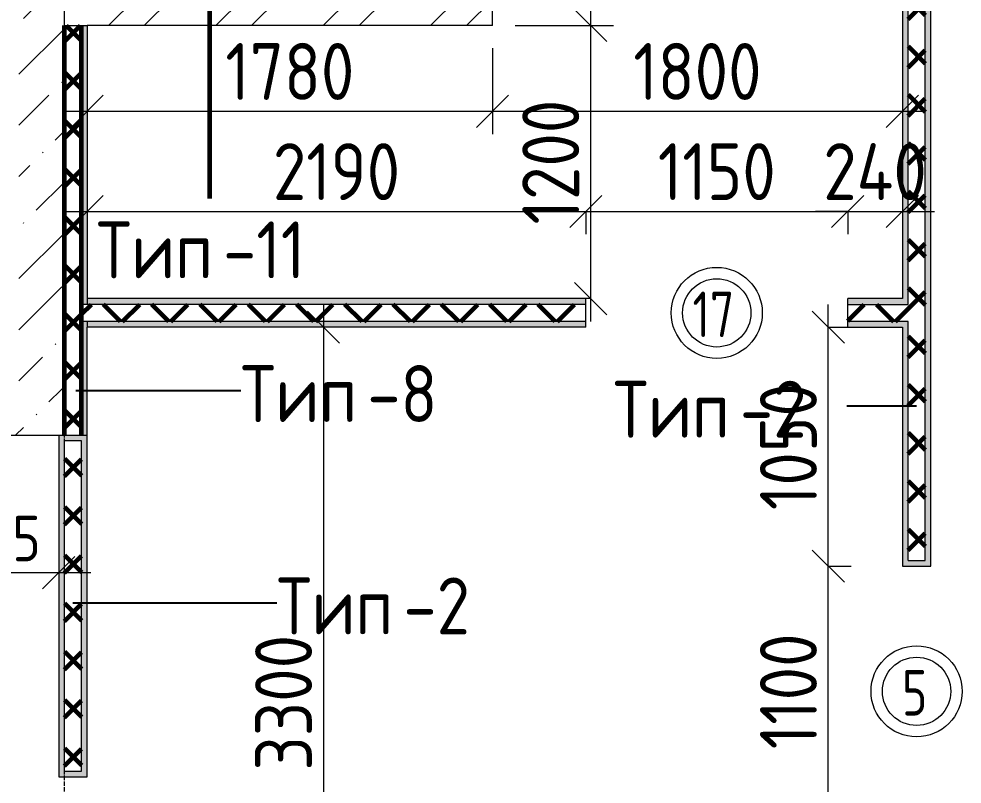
# Model space of a CAD drawing. Header units: millimetres. Extents: x -60946 to 138510, y -262288 to 24501.
# Drawn here: x 50684 to 54826, y -43892 to -40531 of the extents above; entities that cross this region are included whole.
import ezdxf

# ---------------------------------------------------------------- set-up
doc = ezdxf.new("R2010")
doc.units = ezdxf.units.MM
doc.linetypes.add('ADSK_Линия сетки', pattern=[25, 20, -2.5, 0, -2.5])
for name, color, linetype, lineweight in [('0) 1 вып перегородка', 7, 'Continuous', 60), ('2)Тип-2', 3, 'Continuous', 60), ('2)Тип-8', 40, 'Continuous', 60), ('Марки дверей', 7, 'Continuous', 20), ('Оси', 7, 'Continuous', 9), ('Размеры', 7, 'Continuous', 9), ('Стены внутренние', 7, 'Continuous', 18), ('Стены наружные', 7, 'Continuous', 18), ('Стены несущие', 7, 'Continuous', 30), ('Стены штриховка', 7, 'Continuous', 9)]:
    doc.layers.add(name, color=color, linetype=linetype, lineweight=lineweight)
doc.styles.add('GOST Common_2', font='', dxfattribs={"width": 0.9, "height": 250})
doc.styles.add('GOST Common_3', font='', dxfattribs={"width": 0.9, "height": 200})
doc.styles.add('GOST Common_B', font='', dxfattribs={"width": 0.8, "height": 200})
doc.styles.get('GOST Common_2').set_extended_font_data('GOST Common')
doc.styles.get('GOST Common_3').set_extended_font_data('GOST Common')
doc.styles.get('GOST Common_B').set_extended_font_data('GOST Common', bold=True)
doc.dimstyles.new('ADSK_Основной_2_0_2', dxfattribs={"dimscale": 304.8, "dimtxt": 201.142999, "dimasz": 0.463911, "dimexe": 0.328084, "dimexo": 0.328084, "dimgap": 0.164042, "dimtad": 1, "dimdec": 3, "dimrnd": 0.001, "dimdsep": 46, "dimtxsty": 'GOST Common_3', "dimblk1": 'OBLIQUE', "dimblk2": 'OBLIQUE', "dimsah": 1, "dimcen": 0.09, "dimdle": 0.328084, "dimazin": 2, "dimtfac": 1, "dimtdec": 4, "dimtix": 1, "dimtmove": 0, "dimatfit": 3, "dimfxl": 1, "dimtvp": 1, "dimtolj": 1, "dimtzin": 0, "dimlwd": 20, "dimlwe": 20, "dimarcsym": 2})
doc.dimstyles.new('ADSK_Основной_2_0_3', dxfattribs={"dimscale": 304.8, "dimtxt": 201.142999, "dimasz": 0.463911, "dimexe": 0.328084, "dimexo": 0.328084, "dimgap": 0.164042, "dimtad": 1, "dimdec": 3, "dimrnd": 0.001, "dimdsep": 46, "dimtxsty": 'GOST Common_2', "dimblk1": 'OBLIQUE', "dimblk2": 'OBLIQUE', "dimsah": 1, "dimcen": 0.09, "dimdle": 0.328084, "dimazin": 2, "dimtfac": 1, "dimtdec": 4, "dimtix": 1, "dimtmove": 0, "dimatfit": 3, "dimfxl": 1, "dimtvp": 1, "dimtolj": 1, "dimtzin": 0, "dimlwd": 20, "dimlwe": 20, "dimarcsym": 2})
pattern_1 = [(45, (1283.93, -48864.63), (84.18955, 308.69595), [396.875, -79.375, 3.353, -76.022])]
pattern_2 = [(45, (1283.93, -48864.63), (-106.066, 106.066), []), (135, (1283.93, -48864.63), (-106.066, -106.066), [])]

# ---------------------------------------------------------------- blocks, each defined once
blk = doc.blocks.new('М_двери1 - Марка экземпляра 2-3719212-Кладочный план 1-го этажа')
at = {"layer": 'Марки дверей'}
for radius in [2, 1.5]:
    blk.add_circle((0, 0), radius, dxfattribs=at)
blk = doc.blocks.new('_Oblique')
at = {"color": 0, "linetype": 'ByBlock', "lineweight": -2}
blk.add_line((-0.5, -0.5), (0.5, 0.5), dxfattribs=at)
blk = doc.blocks.new('*D3868')
at = {"layer": 'Defpoints', "color": 0, "transparency": 16777216}
for p in [(50333.9, -42381.7), (50858.9, -42863.4), (50858.9, -42963.3)]:
    blk.add_point(p, dxfattribs=at)
at = {"layer": 'Размеры', "color": 0, "lineweight": 20, "transparency": 16777216}
for p, q in [((50333.9, -42481.7), (50333.9, -43063.3)), ((50333.9, -42963.3), (50192.5, -42963.3)), ((50333.9, -42963.3), (50858.9, -42963.3)), ((50858.9, -42963.3), (51000.3, -42963.3)), ((50858.9, -42963.4), (50858.9, -43063.3))]:
    blk.add_line(p, q, dxfattribs=at)
at = {"layer": 'Размеры', "color": 0, "lineweight": 20, "transparency": 16777216, "xscale": 141.4, "yscale": 141.4, "zscale": 141.4}
blk.add_blockref('_Oblique', (50333.9, -42963.3), dxfattribs=at)
at = {"layer": 'Размеры', "color": 0, "lineweight": 20, "transparency": 16777216, "xscale": 141.4, "yscale": 141.4, "zscale": 141.4, "rotation": 180}
blk.add_blockref('_Oblique', (50858.9, -42963.3), dxfattribs=at)
at = {"layer": 'Размеры', "color": 0, "lineweight": 9, "transparency": 16777216, "insert": (50596.4, -42813.3), "char_height": 200, "width": 454.106, "attachment_point": 5, "style": 'GOST Common_3'}
blk.add_mtext('\\A1;525', dxfattribs=at)
blk = doc.blocks.new('*D3887')
at = {"layer": 'Defpoints', "color": 0, "transparency": 16777216}
for p in [(54138.6, -42934.7), (54238.6, -42934.7), (54138.6, -44034.7)]:
    blk.add_point(p, dxfattribs=at)
at = {"layer": 'Размеры', "color": 0, "lineweight": 20, "transparency": 16777216}
for p, q in [((54238.6, -44134.7), (54238.6, -42834.7)), ((54238.6, -42934.7), (54338.6, -42934.7)), ((54238.6, -44034.7), (54338.6, -44034.7))]:
    blk.add_line(p, q, dxfattribs=at)
at = {"layer": 'Размеры', "color": 0, "lineweight": 20, "transparency": 16777216, "xscale": 141.4, "yscale": 141.4, "zscale": 141.4}
for p, rotation in [((54238.6, -42934.7), 90), ((54238.6, -44034.7), 270)]:
    blk.add_blockref('_Oblique', p, dxfattribs=dict(at, rotation=rotation))
at = {"layer": 'Размеры', "color": 0, "lineweight": 9, "transparency": 16777216, "insert": (54063.6, -43484.7), "char_height": 250, "width": 515.472, "attachment_point": 5, "rotation": 90, "style": 'GOST Common_2'}
blk.add_mtext('\\A1;1100', dxfattribs=at)
blk = doc.blocks.new('*D3888')
at = {"layer": 'Defpoints', "color": 0, "transparency": 16777216}
for p in [(54138.6, -41884.7), (54238.6, -41884.7), (54138.6, -42934.7)]:
    blk.add_point(p, dxfattribs=at)
at = {"layer": 'Размеры', "color": 0, "lineweight": 20, "transparency": 16777216}
for p, q in [((54238.6, -43034.7), (54238.6, -41784.7)), ((54238.6, -41884.7), (54338.6, -41884.7)), ((54238.6, -42934.7), (54338.6, -42934.7))]:
    blk.add_line(p, q, dxfattribs=at)
at = {"layer": 'Размеры', "color": 0, "lineweight": 20, "transparency": 16777216, "xscale": 141.4, "yscale": 141.4, "zscale": 141.4}
for p, rotation in [((54238.6, -41884.7), 90), ((54238.6, -42934.7), 270)]:
    blk.add_blockref('_Oblique', p, dxfattribs=dict(at, rotation=rotation))
at = {"layer": 'Размеры', "color": 0, "lineweight": 9, "transparency": 16777216, "insert": (54063.6, -42409.7), "char_height": 250, "width": 560.473, "attachment_point": 5, "rotation": 90, "style": 'GOST Common_2'}
blk.add_mtext('\\A1;1050', dxfattribs=at)
blk = doc.blocks.new('*D3889')
at = {"layer": 'Defpoints', "color": 0, "transparency": 16777216}
for p in [(52121.4, -41884.7), (51558.9, -45184.7), (52021.5, -45184.7)]:
    blk.add_point(p, dxfattribs=at)
at = {"layer": 'Размеры', "color": 0, "lineweight": 20, "transparency": 16777216}
for p, q in [((52021.5, -41784.7), (52021.5, -45284.7)), ((52021.4, -41884.7), (51921.5, -41884.7)), ((51658.9, -45184.7), (52121.5, -45184.7))]:
    blk.add_line(p, q, dxfattribs=at)
at = {"layer": 'Размеры', "color": 0, "lineweight": 20, "transparency": 16777216, "xscale": 141.4, "yscale": 141.4, "zscale": 141.4}
for p, rotation in [((52021.5, -41884.7), 90), ((52021.5, -45184.7), 270)]:
    blk.add_blockref('_Oblique', p, dxfattribs=dict(at, rotation=rotation))
at = {"layer": 'Размеры', "color": 0, "lineweight": 9, "transparency": 16777216, "insert": (51846.5, -43534.7), "char_height": 250, "width": 605.475, "attachment_point": 5, "rotation": 90, "style": 'GOST Common_2'}
blk.add_mtext('\\A1;3300', dxfattribs=at)
blk = doc.blocks.new('*D3891')
at = {"layer": 'Defpoints', "color": 0, "transparency": 16777216}
for p in [(50983.9, -41276.9), (53173.9, -41276.9), (53173.9, -41376.8)]:
    blk.add_point(p, dxfattribs=at)
at = {"layer": 'Размеры', "color": 0, "lineweight": 20, "transparency": 16777216}
for p, q in [((50883.9, -41376.8), (53273.9, -41376.8)), ((50983.9, -41376.9), (50983.9, -41476.8)), ((53173.9, -41376.9), (53173.9, -41476.8))]:
    blk.add_line(p, q, dxfattribs=at)
at = {"layer": 'Размеры', "color": 0, "lineweight": 20, "transparency": 16777216, "xscale": 141.4, "yscale": 141.4, "zscale": 141.4, "rotation": 180}
blk.add_blockref('_Oblique', (50983.9, -41376.8), dxfattribs=at)
at = {"layer": 'Размеры', "color": 0, "lineweight": 20, "transparency": 16777216, "xscale": 141.4, "yscale": 141.4, "zscale": 141.4}
blk.add_blockref('_Oblique', (53173.9, -41376.8), dxfattribs=at)
at = {"layer": 'Размеры', "color": 0, "lineweight": 9, "transparency": 16777216, "insert": (52078.9, -41201.8), "char_height": 250, "width": 560.473, "attachment_point": 5, "style": 'GOST Common_2'}
blk.add_mtext('\\A1;2190', dxfattribs=at)
blk = doc.blocks.new('*D3892')
at = {"layer": 'Defpoints', "color": 0, "transparency": 16777216}
for p in [(53173.9, -41276.9), (54323.9, -41276.9), (54323.9, -41376.8)]:
    blk.add_point(p, dxfattribs=at)
at = {"layer": 'Размеры', "color": 0, "lineweight": 20, "transparency": 16777216}
for p, q in [((53073.9, -41376.8), (54423.9, -41376.8)), ((53173.9, -41376.9), (53173.9, -41476.8)), ((54323.9, -41376.9), (54323.9, -41476.8))]:
    blk.add_line(p, q, dxfattribs=at)
at = {"layer": 'Размеры', "color": 0, "lineweight": 20, "transparency": 16777216, "xscale": 141.4, "yscale": 141.4, "zscale": 141.4, "rotation": 180}
blk.add_blockref('_Oblique', (53173.9, -41376.8), dxfattribs=at)
at = {"layer": 'Размеры', "color": 0, "lineweight": 20, "transparency": 16777216, "xscale": 141.4, "yscale": 141.4, "zscale": 141.4}
blk.add_blockref('_Oblique', (54323.9, -41376.8), dxfattribs=at)
at = {"layer": 'Размеры', "color": 0, "lineweight": 9, "transparency": 16777216, "insert": (53748.9, -41201.8), "char_height": 250, "width": 515.472, "attachment_point": 5, "style": 'GOST Common_2'}
blk.add_mtext('\\A1;1150', dxfattribs=at)
blk = doc.blocks.new('*D3893')
at = {"layer": 'Defpoints', "color": 0, "transparency": 16777216}
for p in [(54323.9, -41276.9), (54563.9, -41276.9), (54563.9, -41376.8)]:
    blk.add_point(p, dxfattribs=at)
at = {"layer": 'Размеры', "color": 0, "lineweight": 20, "transparency": 16777216}
for p, q in [((54323.9, -41376.8), (54182.5, -41376.8)), ((54323.9, -41376.8), (54563.9, -41376.8)), ((54323.9, -41376.9), (54323.9, -41476.8)), ((54563.9, -41376.8), (54705.3, -41376.8)), ((54563.9, -41376.9), (54563.9, -41476.8))]:
    blk.add_line(p, q, dxfattribs=at)
at = {"layer": 'Размеры', "color": 0, "lineweight": 20, "transparency": 16777216, "xscale": 141.4, "yscale": 141.4, "zscale": 141.4}
blk.add_blockref('_Oblique', (54323.9, -41376.8), dxfattribs=at)
at = {"layer": 'Размеры', "color": 0, "lineweight": 20, "transparency": 16777216, "xscale": 141.4, "yscale": 141.4, "zscale": 141.4, "rotation": 180}
blk.add_blockref('_Oblique', (54563.9, -41376.8), dxfattribs=at)
at = {"layer": 'Размеры', "color": 0, "lineweight": 9, "transparency": 16777216, "insert": (54443.9, -41201.8), "char_height": 250, "width": 474.561, "attachment_point": 5, "style": 'GOST Common_2'}
blk.add_mtext('\\A1;240', dxfattribs=at)
blk = doc.blocks.new('*D3894')
at = {"layer": 'Defpoints', "color": 0, "transparency": 16777216}
for p in [(52763.9, -40559.7), (50983.9, -40836.7), (52763.9, -40936.7)]:
    blk.add_point(p, dxfattribs=at)
at = {"layer": 'Размеры', "color": 0, "lineweight": 20, "transparency": 16777216}
for p, q in [((52763.9, -40659.7), (52763.9, -41036.7)), ((50883.9, -40936.7), (52863.9, -40936.7)), ((50983.9, -40936.7), (50983.9, -41036.7))]:
    blk.add_line(p, q, dxfattribs=at)
at = {"layer": 'Размеры', "color": 0, "lineweight": 20, "transparency": 16777216, "xscale": 141.4, "yscale": 141.4, "zscale": 141.4, "rotation": 180}
blk.add_blockref('_Oblique', (50983.9, -40936.7), dxfattribs=at)
at = {"layer": 'Размеры', "color": 0, "lineweight": 20, "transparency": 16777216, "xscale": 141.4, "yscale": 141.4, "zscale": 141.4}
blk.add_blockref('_Oblique', (52763.9, -40936.7), dxfattribs=at)
at = {"layer": 'Размеры', "color": 0, "lineweight": 9, "transparency": 16777216, "insert": (51873.9, -40761.7), "char_height": 250, "width": 560.473, "attachment_point": 5, "style": 'GOST Common_2'}
blk.add_mtext('\\A1;1780', dxfattribs=at)
blk = doc.blocks.new('*D3895')
at = {"layer": 'Defpoints', "color": 0, "transparency": 16777216}
for p in [(52763.9, -40559.7), (54563.9, -40836.7), (54563.9, -40936.7)]:
    blk.add_point(p, dxfattribs=at)
at = {"layer": 'Размеры', "color": 0, "lineweight": 20, "transparency": 16777216}
for p, q in [((52763.9, -40659.7), (52763.9, -41036.7)), ((52663.9, -40936.7), (54663.9, -40936.7)), ((54563.9, -40936.7), (54563.9, -41036.7))]:
    blk.add_line(p, q, dxfattribs=at)
at = {"layer": 'Размеры', "color": 0, "lineweight": 20, "transparency": 16777216, "xscale": 141.4, "yscale": 141.4, "zscale": 141.4, "rotation": 180}
blk.add_blockref('_Oblique', (52763.9, -40936.7), dxfattribs=at)
at = {"layer": 'Размеры', "color": 0, "lineweight": 20, "transparency": 16777216, "xscale": 141.4, "yscale": 141.4, "zscale": 141.4}
blk.add_blockref('_Oblique', (54563.9, -40936.7), dxfattribs=at)
at = {"layer": 'Размеры', "color": 0, "lineweight": 9, "transparency": 16777216, "insert": (53663.9, -40761.7), "char_height": 250, "width": 560.473, "attachment_point": 5, "style": 'GOST Common_2'}
blk.add_mtext('\\A1;1800', dxfattribs=at)
blk = doc.blocks.new('*D3896')
at = {"layer": 'Defpoints', "color": 0, "transparency": 16777216}
for p in [(53294.7, -39509.7), (52763.9, -40559.7), (53194.7, -40559.7)]:
    blk.add_point(p, dxfattribs=at)
at = {"layer": 'Размеры', "color": 0, "lineweight": 20, "transparency": 16777216}
for p, q in [((53194.7, -39409.7), (53194.7, -40659.7)), ((53194.7, -39509.7), (53094.7, -39509.7)), ((52863.9, -40559.7), (53294.7, -40559.7))]:
    blk.add_line(p, q, dxfattribs=at)
at = {"layer": 'Размеры', "color": 0, "lineweight": 20, "transparency": 16777216, "xscale": 141.4, "yscale": 141.4, "zscale": 141.4}
for p, rotation in [((53194.7, -39509.7), 90), ((53194.7, -40559.7), 270)]:
    blk.add_blockref('_Oblique', p, dxfattribs=dict(at, rotation=rotation))
at = {"layer": 'Размеры', "color": 0, "lineweight": 9, "transparency": 16777216, "insert": (53019.7, -40034.7), "char_height": 250, "width": 560.473, "attachment_point": 5, "rotation": 90, "style": 'GOST Common_2'}
blk.add_mtext('\\A1;1050', dxfattribs=at)
blk = doc.blocks.new('*D3897')
at = {"layer": 'Defpoints', "color": 0, "transparency": 16777216}
for p in [(52763.9, -40559.7), (53194.7, -41759.7), (53294.7, -41759.7)]:
    blk.add_point(p, dxfattribs=at)
at = {"layer": 'Размеры', "color": 0, "lineweight": 20, "transparency": 16777216}
for p, q in [((53194.7, -40459.7), (53194.7, -41859.7)), ((52863.9, -40559.7), (53294.7, -40559.7)), ((53194.7, -41759.7), (53094.7, -41759.7))]:
    blk.add_line(p, q, dxfattribs=at)
at = {"layer": 'Размеры', "color": 0, "lineweight": 20, "transparency": 16777216, "xscale": 141.4, "yscale": 141.4, "zscale": 141.4}
for p, rotation in [((53194.7, -40559.7), 90), ((53194.7, -41759.7), 270)]:
    blk.add_blockref('_Oblique', p, dxfattribs=dict(at, rotation=rotation))
at = {"layer": 'Размеры', "color": 0, "lineweight": 9, "transparency": 16777216, "insert": (53019.7, -41159.7), "char_height": 250, "width": 560.473, "attachment_point": 5, "rotation": 90, "style": 'GOST Common_2'}
blk.add_mtext('\\A1;1200', dxfattribs=at)

msp = doc.modelspace()

# ---------------------------------------------------------------- hatches: boundary and pattern name
at = {"layer": '2)Тип-2'}
h = msp.add_hatch(color=256, dxfattribs=at)
h.paths.add_polyline_path([(54688.9343, -46134.6624), (54688.9343, -44034.6624), (54563.9343, -44034.6624), (54563.9343, -44059.6624), (54663.9343, -44059.6624), (54663.9343, -46134.6624)])
h.paths.add_polyline_path([(54563.9343, -42934.6624), (54688.9343, -42934.6624), (54688.9343, -39509.6624), (54663.9343, -39509.6624), (54663.9343, -42909.6624), (54563.9343, -42909.6624)])
h = msp.add_hatch(color=256, dxfattribs=at)
h.paths.add_polyline_path([(54563.9343, -46134.6624), (54588.9343, -46134.6624), (54588.9343, -44059.6624), (54563.9343, -44059.6624)])
h.paths.add_polyline_path([(54588.9343, -42909.6624), (54588.9343, -41859.6624), (54563.9343, -41859.6624), (54563.9343, -42909.6624)])
h.paths.add_polyline_path([(54588.9343, -41784.6624), (54588.9343, -39509.6624), (54563.9343, -39509.6624), (54563.9343, -41784.6624)])
h = msp.add_hatch(dxfattribs=at)
h.set_pattern_fill('FP_4', color=256, style=0, pattern_type=2)
h.set_pattern_definition(pattern_2)
h.paths.add_polyline_path([(54588.9343, -46159.6624), (54663.9343, -46159.6624), (54663.9343, -44059.6624), (54588.9343, -44059.6624), (54588.9343, -46134.6624)])
h.paths.add_polyline_path([(54663.9343, -42909.6624), (54663.9343, -39509.6624), (54588.9343, -39509.6624), (54588.9343, -42909.6624)])
h = msp.add_hatch(dxfattribs=at)
h.set_pattern_fill('FP_4', color=256, style=0, pattern_type=2)
h.set_pattern_definition(pattern_2)
h.paths.add_polyline_path([(53173.9343, -41859.6624), (53173.9343, -41784.6624), (50958.9343, -41784.6624), (50958.9343, -41859.6624), (52494.8248, -41859.6624)])
h.paths.add_polyline_path([(54588.9343, -41859.6624), (54588.9343, -41784.6624), (54323.9343, -41784.6624), (54323.9343, -41859.6624), (54563.9343, -41859.6624)])
h = msp.add_hatch(color=256, dxfattribs=at)
h.paths.add_polyline_path([(53173.9343, -41784.6624), (53173.9343, -41759.6624), (50983.9343, -41759.6624), (50983.9343, -41784.6624), (52494.8248, -41784.6624)])
h.paths.add_polyline_path([(54323.9343, -41784.6624), (54563.9343, -41784.6624), (54563.9343, -41759.6624), (54323.9343, -41759.6624)])
h = msp.add_hatch(color=256, dxfattribs=at)
h.paths.add_polyline_path([(54323.9343, -41884.6624), (54563.9343, -41884.6624), (54563.9343, -41859.6624), (54323.9343, -41859.6624)])
h.paths.add_polyline_path([(50983.9343, -41884.6624), (53173.9343, -41884.6624), (53173.9343, -41859.6624), (50983.9343, -41859.6624)])
h = msp.add_hatch(color=256, dxfattribs=at)
h.paths.add_polyline_path([(50958.9343, -45209.6624), (50983.9343, -45209.6624), (50983.9343, -44959.6624), (50858.9343, -44959.6624), (50858.9343, -44984.6624), (50958.9343, -44984.6624), (50958.9343, -45184.6624)])
h.paths.add_polyline_path([(50983.9343, -43859.6624), (50983.9343, -42359.6624), (50883.9343, -42359.6624), (50883.9343, -42384.6624), (50958.9343, -42384.6624), (50958.9343, -43834.6624), (50858.9343, -43834.6624), (50858.9343, -43859.6624)])
h = msp.add_hatch(color=256, dxfattribs=at)
h.paths.add_polyline_path([(50858.9343, -45209.6624), (50883.9343, -45209.6624), (50883.9343, -44984.6624), (50858.9343, -44984.6624), (50858.9343, -45184.6624)])
h.paths.add_polyline_path([(50858.9343, -43834.6624), (50883.9343, -43834.6624), (50883.9343, -42359.6624), (50858.9343, -42359.6624), (50858.9343, -43549.7783)])
h = msp.add_hatch(dxfattribs=at)
h.set_pattern_fill('FP_4', color=256, style=0, pattern_type=2)
h.set_pattern_definition(pattern_2)
h.paths.add_polyline_path([(50883.9343, -45209.6624), (50958.9343, -45209.6624), (50958.9343, -44984.6624), (50883.9343, -44984.6624), (50883.9343, -45184.6624)])
h.paths.add_polyline_path([(50958.9343, -43834.6624), (50958.9343, -42384.6624), (50883.9343, -42384.6624), (50883.9343, -43834.6624)])
at = {"layer": '2)Тип-8'}
h = msp.add_hatch(dxfattribs=at)
h.set_pattern_fill('FP_4', color=256, style=0, pattern_type=2)
h.set_pattern_definition(pattern_2)
h.paths.add_polyline_path([(50883.9343, -42359.6624), (50958.9343, -42359.6624), (50958.9343, -40559.6624), (50883.9343, -40559.6624), (50883.9343, -42261.6105)])
h = msp.add_hatch(color=256, dxfattribs=at)
h.paths.add_polyline_path([(50958.9343, -42359.6624), (50983.9343, -42359.6624), (50983.9343, -41859.6624), (50958.9343, -41859.6624), (50958.9343, -42261.6105)])
h.paths.add_polyline_path([(50958.9343, -41784.6624), (50983.9343, -41784.6624), (50983.9343, -40559.6624), (50958.9343, -40559.6624), (50958.9343, -40973.4427)])
at = {"layer": 'Стены внутренние', "lineweight": 9}
h = msp.add_hatch(dxfattribs=at)
h.set_pattern_fill('FP_5', color=256, style=0, pattern_type=2)
h.set_pattern_definition([(45, (1283.93, -48864.63), (-235.7317, 235.7317), []), (45, (1441.1, -48864.63), (-235.7317, 235.7317), [])])
h.paths.add_polyline_path([(50983.9343, -40559.6624), (52763.9343, -40559.6624), (52763.9343, -40439.6624), (50883.9343, -40439.6624), (50883.9343, -40559.6624), (50958.9343, -40559.6624)])
at = {"layer": 'Стены наружные', "lineweight": 9}
h = msp.add_hatch(dxfattribs=at)
h.set_pattern_fill('FP_1', color=256, style=0, pattern_type=2)
h.set_pattern_definition(pattern_1)
h.paths.add_polyline_path([(50883.9343, -42159.6624), (50883.9343, -39459.6624), (50683.9343, -39459.6624), (50683.9343, -42159.6624)])
h = msp.add_hatch(dxfattribs=at)
h.set_pattern_fill('FP_1', color=256, style=0, pattern_type=2)
h.set_pattern_definition(pattern_1)
h.paths.add_polyline_path([(49333.9343, -42359.6624), (49333.9343, -42159.6624), (48433.9343, -42159.6624), (48433.9343, -42359.6624)])
h.paths.add_polyline_path([(47433.9343, -42359.6624), (47433.9343, -42159.6624), (47083.9343, -42159.6624), (47083.9343, -42359.6624)])
h.paths.add_polyline_path([(50333.9343, -42359.6624), (50883.9343, -42359.6624), (50883.9343, -42159.6624), (50333.9343, -42159.6624), (50333.9343, -42261.6105)])

# ---------------------------------------------------------------- linework, layer by layer
at = {"layer": '0) 1 вып перегородка'}
msp.add_line((51520.9623, -40349.6624), (51520.9623, -41319.8158), dxfattribs=at)
at = {"layer": '2)Тип-2', "lineweight": 25}
for p, q in [((54626.4343, -42231.4095), (54320.4032, -42231.4095)), ((50921.4343, -43095.4209), (51816.7714, -43095.4209))]:
    msp.add_line(p, q, dxfattribs=at)
at = {"layer": '2)Тип-8'}
for p, q in [((50883.9343, -42359.6624), (50883.9343, -40559.6624)), ((50958.9343, -42359.6624), (50958.9343, -40559.6624))]:
    msp.add_line(p, q, dxfattribs=at)
at = {"layer": '2)Тип-8', "lineweight": 25}
msp.add_line((50933.9343, -42162.8283), (51658.3628, -42162.8283), dxfattribs=at)
at = {"layer": 'Оси', "linetype": 'ADSK_Линия сетки', "lineweight": 5}
msp.add_line((50883.9343, -59838.5137), (50883.9343, -38837.1863), dxfattribs=at)
at = {"layer": 'Стены несущие', "lineweight": 9}
for p, q in [((52763.9343, -40559.6624), (52763.9343, -39509.6624)), ((54563.9343, -39509.6624), (54563.9343, -41759.6624)), ((54688.9343, -42934.6624), (54688.9343, -39509.6624)), ((52763.9343, -40559.6624), (50983.9343, -40559.6624)), ((50983.9343, -40559.6624), (50983.9343, -41759.6624)), ((53173.9343, -41759.6624), (50983.9343, -41759.6624)), ((53173.9343, -41884.6624), (53173.9343, -41759.6624)), ((54563.9343, -41759.6624), (54323.9343, -41759.6624)), ((54323.9343, -41884.6624), (54323.9343, -41759.6624)), ((50983.9343, -43859.6624), (50983.9343, -41884.6624)), ((53173.9343, -41884.6624), (50983.9343, -41884.6624)), ((54323.9343, -41884.6624), (54563.9343, -41884.6624)), ((54563.9343, -41884.6624), (54563.9343, -42934.6624)), ((50333.9343, -42359.6624), (50983.9343, -42359.6624)), ((50858.9343, -42359.6624), (50858.9343, -43859.6624)), ((54563.9343, -42934.6624), (54688.9343, -42934.6624)), ((50858.9343, -43859.6624), (50983.9343, -43859.6624))]:
    msp.add_line(p, q, dxfattribs=at)
at = {"layer": 'Стены штриховка', "lineweight": 9}
for p, q in [((54588.9343, -41784.6624), (54588.9343, -39509.6624)), ((54663.9343, -42909.6624), (54663.9343, -39509.6624)), ((50883.9343, -40559.6624), (50883.9343, -40289.6624)), ((50883.9343, -40559.6624), (50983.9343, -40559.6624)), ((53173.9343, -41784.6624), (50958.9343, -41784.6624)), ((50983.9343, -41759.6624), (50983.9343, -41784.6624)), ((54323.9343, -41784.6624), (54588.9343, -41784.6624)), ((53173.9343, -41859.6624), (50958.9343, -41859.6624)), ((50983.9343, -41859.6624), (50983.9343, -41884.6624)), ((54588.9343, -41859.6624), (54323.9343, -41859.6624)), ((54588.9343, -42909.6624), (54588.9343, -41859.6624)), ((50958.9343, -42384.6624), (50883.9343, -42384.6624)), ((50883.9343, -43834.6624), (50883.9343, -42384.6624)), ((50958.9343, -43834.6624), (50958.9343, -42384.6624)), ((54588.9343, -42909.6624), (54663.9343, -42909.6624)), ((50883.9343, -43834.6624), (50958.9343, -43834.6624))]:
    msp.add_line(p, q, dxfattribs=at)

# ---------------------------------------------------------------- block references
at = {"layer": 'Марки дверей', "xscale": 99.99999999999993, "yscale": 99.99999999999993, "zscale": 99.99999999999993}
for p in [(53748.9343, -41822.1624), (54626.4343, -43484.6624)]:
    msp.add_blockref('М_двери1 - Марка экземпляра 2-3719212-Кладочный план 1-го этажа', p, dxfattribs=at)

# ---------------------------------------------------------------- texts
at = {"layer": '0) 1 вып перегородка', "color": 116, "lineweight": 9, "true_color": 0x008040, "char_height": 250, "attachment_point": 1, "style": 'GOST Common_3'}
for s, insert, width in [('Тип', (51024.9623, -41420.3887), 673.4175), ('-11', (51580.5873, -41420.3887), 521.096875)]:
    msp.add_mtext(s, dxfattribs=dict(at, insert=insert, width=width))
at = {"layer": '2)Тип-2', "color": 116, "lineweight": 25, "true_color": 0x008040, "char_height": 250, "attachment_point": 1, "style": 'GOST Common_3'}
for s, insert, width in [('Тип', (53294.7699, -42120.4824), 673.4175), ('-2', (53850.3949, -42120.4824), 432.91125), ('Тип', (51816.7714, -42984.4938), 673.4175), ('-2', (52372.3964, -42984.4938), 432.91125)]:
    msp.add_mtext(s, dxfattribs=dict(at, insert=insert, width=width))
at = {"layer": '2)Тип-8', "lineweight": 25, "char_height": 250, "attachment_point": 1, "style": 'GOST Common_3'}
for s, insert, width in [('Тип', (51658.3628, -42051.9012), 673.4175), ('-8', (52213.9878, -42051.9012), 432.91125)]:
    msp.add_mtext(s, dxfattribs=dict(at, insert=insert, width=width))
at = {"layer": 'Марки дверей', "lineweight": 5, "char_height": 200, "attachment_point": 1, "style": 'GOST Common_B'}
for s, insert, width in [('17', (53642.4769, -41728.5035), 250.1265), ('\\fGOST Common|b1|i0|c204|p34|;\\W.8;5', (54562.3769, -43391.0035), 147.5105)]:
    msp.add_mtext(s, dxfattribs=dict(at, insert=insert, width=width))

# ---------------------------------------------------------------- dimensions: what is measured, and where the dimension line sits
at = {"layer": 'Размеры', "lineweight": 9}
for base, p1, p2, override, picture, middle in [((53194.6658, -40559.6624), (53294.6507, -39509.6624), (52763.9343, -40559.6624), {"dimpost": '<>', "dimfxl": 1176.503224}, '*D3896', (53019.6658, -40034.6624)), ((53194.6658, -41759.6624), (52763.9343, -40559.6624), (53294.6507, -41759.6624), {"dimpost": '<>', "dimfxl": 1312.120359}, '*D3897', (53019.6658, -41159.6624)), ((52021.4573, -45184.6624), (52121.4422, -41884.6624), (51558.9343, -45184.6624), {"dimpost": '<>', "dimfxl": 3347.598403}, '*D3889', (51846.4573, -43534.6624)), ((54238.6152, -41884.6624), (54138.6303, -42934.6624), (54138.6303, -41884.6624), {"dimpost": '<>', "dimfxl": 1050}, '*D3888', (54063.6152, -42409.6624)), ((54238.6152, -42934.6624), (54138.6303, -44034.6624), (54138.6303, -42934.6624), {"dimpost": '<>', "dimfxl": 1100}, '*D3887', (54063.6152, -43484.6624))]:
    dim = msp.add_linear_dim(base=base, p1=p1, p2=p2, angle=90, dimstyle='ADSK_Основной_2_0_3', override=override, dxfattribs=at)
    dim.commit()
    dim.dimension.update_dxf_attribs({"geometry": picture, "text_midpoint": middle})
for base, p1, p2, dimstyle, override, picture, middle in [((52763.9343, -40936.6568), (50983.9343, -40836.6719), (52763.9343, -40559.6624), 'ADSK_Основной_2_0_3', {"dimpost": '<>', "dimfxl": 1801.425616}, '*D3894', (51873.9343, -40761.6568)), ((54563.9343, -40936.6568), (52763.9343, -40559.6624), (54563.9343, -40836.6719), 'ADSK_Основной_2_0_3', {"dimpost": '<>', "dimfxl": 1821.190339}, '*D3895', (53663.9343, -40761.6568)), ((53173.9343, -41376.8413), (50983.9343, -41276.8564), (53173.9343, -41276.8564), 'ADSK_Основной_2_0_3', {"dimpost": '<>', "dimfxl": 2190}, '*D3891', (52078.9343, -41201.8413)), ((54323.9343, -41376.8413), (53173.9343, -41276.8564), (54323.9343, -41276.8564), 'ADSK_Основной_2_0_3', {"dimpost": '<>', "dimfxl": 1150}, '*D3892', (53748.9343, -41201.8413)), ((54563.9343, -41376.8413), (54323.9343, -41276.8564), (54563.9343, -41276.8564), 'ADSK_Основной_2_0_3', {"dimpost": '<>', "dimfxl": 240}, '*D3893', (54443.9343, -41201.8413)), ((50858.9343, -42963.3403), (50333.9343, -42381.6624), (50858.9343, -42863.3554), 'ADSK_Основной_2_0_2', {"dimpost": '<>', "dimfxl": 712.497841}, '*D3868', (50596.4343, -42813.3403))]:
    dim = msp.add_linear_dim(base=base, p1=p1, p2=p2, dimstyle=dimstyle, override=override, dxfattribs=at)
    dim.commit()
    dim.dimension.update_dxf_attribs({"geometry": picture, "text_midpoint": middle})

doc.saveas('drawing.dxf')
